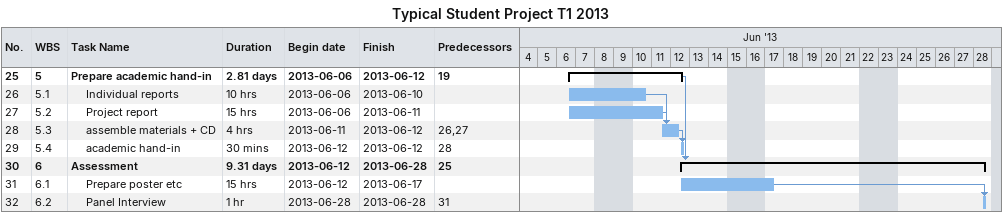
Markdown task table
Typical Student Project T1 2013

| ID | WBS | Task | Duration | Start | Finish | Predecessors |
|---|---|---|---|---|---|---|
| 25 | 5 | **Prepare academic hand-in** | 2.81d | 2013-06-06 | 2013-06-12 | 19 |
| 26 | 5.1 | Individual reports | 10h | 2013-06-06 | 2013-06-10 |  |
| 27 | 5.2 | Project report | 15h | 2013-06-06 | 2013-06-11 |  |
| 28 | 5.3 | assemble materials + CD | 4h | 2013-06-11 | 2013-06-12 | 26, 27 |
| 29 | 5.4 | academic hand-in | 30min | 2013-06-12 | 2013-06-12 | 28 |
| 30 | 6 | **Assessment** | 9.31d | 2013-06-12 | 2013-06-28 | 25 |
| 31 | 6.1 | Prepare poster etc | 15h | 2013-06-12 | 2013-06-17 |  |
| 32 | 6.2 | Panel Interview | 1h | 2013-06-28 | 2013-06-28 | 31 |
